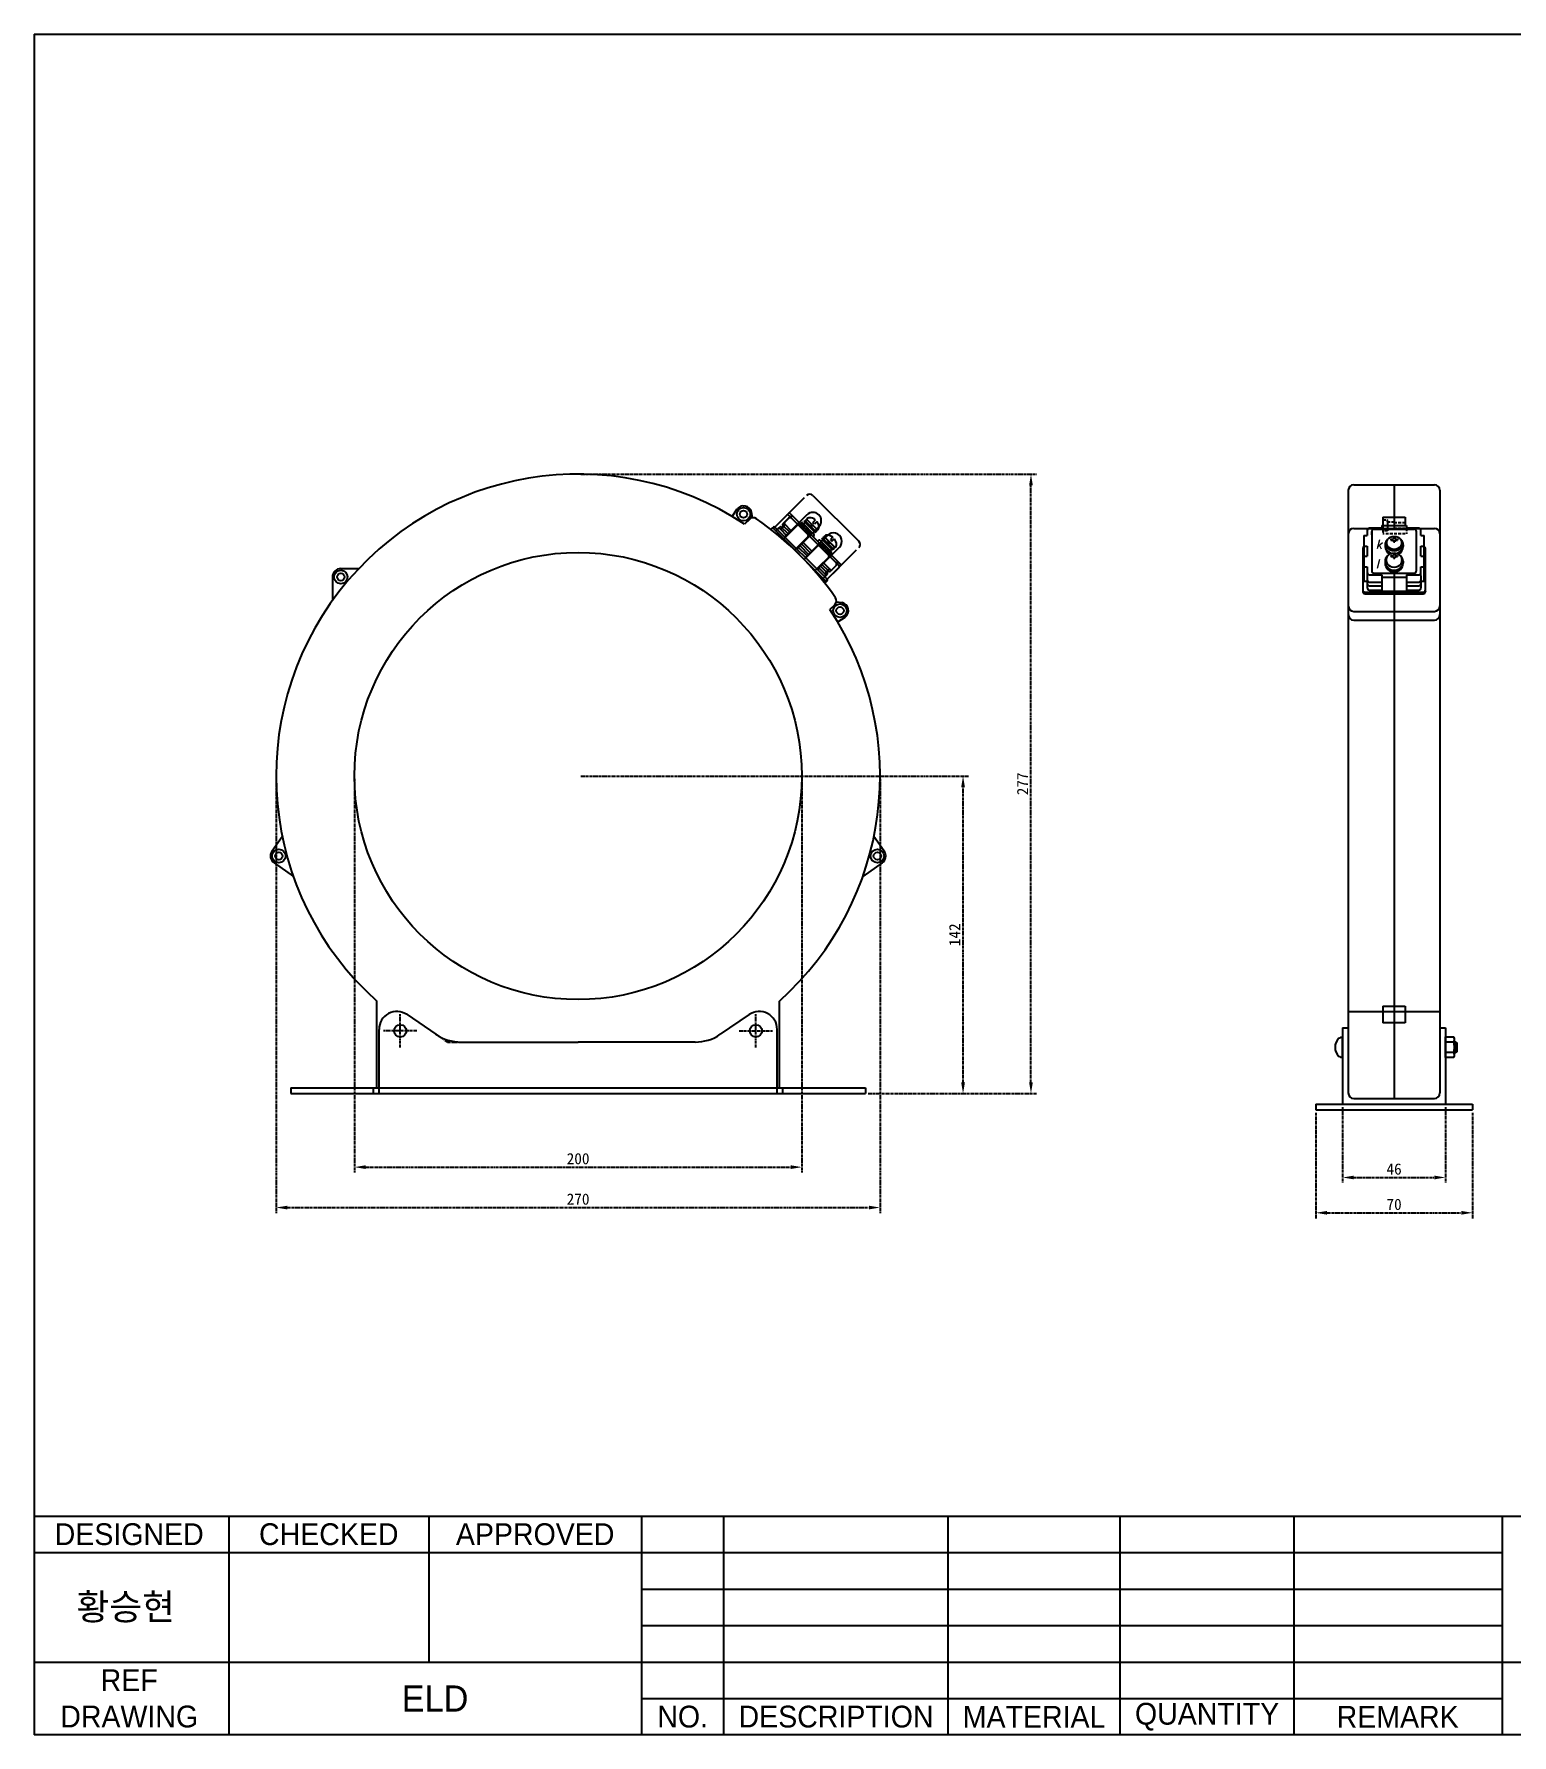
# Model space of a CAD drawing. Header units: millimetres. Extents: x 1678 to 2787, y 547 to 1308.
# Drawn here: x 1678 to 2339, y 547 to 1308 of the extents above; entities that cross this region are included whole.
import ezdxf

# ---------------------------------------------------------------- set-up
doc = ezdxf.new("R2010")
doc.units = ezdxf.units.MM
for name, pattern in [('CENTER', [2, 1.25, -0.25, 0.25, -0.25]), ('HIDDEN', [0.375, 0.25, -0.125]), ('HIDDEN2', [4.7625, 3.175, -1.5875]), ('HIDDENX2', [0.75, 0.5, -0.25]), ('PHANTOM', [2.5, 1.25, -0.25, 0.25, -0.25, 0.25, -0.25])]:
    doc.linetypes.add(name, pattern=pattern)
for name, color, linetype in [('case', 7, 'Continuous'), ('LAYER1', 4, 'Continuous'), ('RD', 1, 'Continuous'), ('가는실선', 7, 'Continuous'), ('단자cover', 5, 'Continuous'), ('단자판', 1, 'Continuous')]:
    doc.layers.add(name, color=color, linetype=linetype)
doc.styles.add('H', font='Dotum.ttf')
doc.styles.add('M', font='Gulim.ttf', dxfattribs={"height": 3})
doc.dimstyles.new('ISO-25', dxfattribs={"dimtxt": 2.5, "dimasz": 2.5, "dimexe": 1.25, "dimexo": 0.625, "dimtad": 1, "dimtxsty": 'Standard', "dimcen": 2.5, "dimadec": 0, "dimazin": 0, "dimtfac": 1, "dimtmove": 0, "dimatfit": 3, "dimfxl": 0, "dimarcsym": 0})

# ---------------------------------------------------------------- blocks, each defined once
blk = doc.blocks.new('*D227')
at = {"color": 0, "linetype": 'CENTER', "lineweight": -2}
for p, q in [((1821.08, 974.62), (1821.08, 798.45)), ((2021.08, 974.62), (2021.08, 798.45)), ((1826.08, 800.95), (2016.08, 800.95))]:
    blk.add_line(p, q, dxfattribs=at)
at = {"color": 0, "linetype": 'CENTER'}
for points in [[(1826.08, 801.78), (1826.08, 800.11), (1821.08, 800.95)], [(2016.08, 801.78), (2016.08, 800.11), (2021.08, 800.95)]]:
    blk.add_solid(points, dxfattribs=at)
at = {"layer": 'Defpoints', "color": 0, "linetype": 'CENTER'}
for p in [(1821.08, 975.87), (2021.08, 975.87), (2021.08, 800.95)]:
    blk.add_point(p, dxfattribs=at)
at = {"color": 0, "linetype": 'CENTER', "insert": (1921.08, 804.7), "char_height": 5, "attachment_point": 5}
blk.add_mtext('200', dxfattribs=at)
blk = doc.blocks.new('*D228')
at = {"color": 0, "linetype": 'CENTER', "lineweight": -2}
for p, q in [((1786.08, 974.62), (1786.08, 780.37)), ((2056.08, 974.62), (2056.08, 780.37)), ((1791.08, 782.87), (2051.08, 782.87))]:
    blk.add_line(p, q, dxfattribs=at)
at = {"color": 0, "linetype": 'CENTER'}
for points in [[(1791.08, 783.7), (1791.08, 782.03), (1786.08, 782.87)], [(2051.08, 783.7), (2051.08, 782.03), (2056.08, 782.87)]]:
    blk.add_solid(points, dxfattribs=at)
at = {"layer": 'Defpoints', "color": 0, "linetype": 'CENTER'}
for p in [(1786.08, 975.87), (2056.08, 975.87), (2056.08, 782.87)]:
    blk.add_point(p, dxfattribs=at)
at = {"color": 0, "linetype": 'CENTER', "insert": (1921.08, 786.62), "char_height": 5, "attachment_point": 5}
blk.add_mtext('270', dxfattribs=at)
blk = doc.blocks.new('*D229')
at = {"color": 0, "linetype": 'CENTER', "lineweight": -2}
for p, q in [((2250.9, 825.29), (2250.9, 778.02)), ((2320.9, 825.29), (2320.9, 778.02)), ((2255.9, 780.52), (2315.9, 780.52))]:
    blk.add_line(p, q, dxfattribs=at)
at = {"color": 0, "linetype": 'CENTER'}
for points in [[(2255.9, 781.36), (2255.9, 779.69), (2250.9, 780.52)], [(2315.9, 781.36), (2315.9, 779.69), (2320.9, 780.52)]]:
    blk.add_solid(points, dxfattribs=at)
at = {"layer": 'Defpoints', "color": 0, "linetype": 'CENTER'}
for p in [(2250.9, 826.54), (2320.9, 826.54), (2320.9, 780.52)]:
    blk.add_point(p, dxfattribs=at)
at = {"color": 0, "linetype": 'CENTER', "insert": (2285.9, 784.27), "char_height": 5, "attachment_point": 5}
blk.add_mtext('70', dxfattribs=at)
blk = doc.blocks.new('*D230')
at = {"color": 0, "linetype": 'CENTER', "lineweight": -2}
for p, q in [((2262.9, 827.79), (2262.9, 793.82)), ((2308.9, 827.79), (2308.9, 793.82)), ((2267.9, 796.32), (2303.9, 796.32))]:
    blk.add_line(p, q, dxfattribs=at)
at = {"color": 0, "linetype": 'CENTER'}
for points in [[(2267.9, 797.15), (2267.9, 795.48), (2262.9, 796.32)], [(2303.9, 797.15), (2303.9, 795.48), (2308.9, 796.32)]]:
    blk.add_solid(points, dxfattribs=at)
at = {"layer": 'Defpoints', "color": 0, "linetype": 'CENTER'}
for p in [(2262.9, 829.04), (2308.9, 829.04), (2308.9, 796.32)]:
    blk.add_point(p, dxfattribs=at)
at = {"color": 0, "linetype": 'CENTER', "insert": (2285.9, 800.07), "char_height": 5, "attachment_point": 5}
blk.add_mtext('46', dxfattribs=at)
blk = doc.blocks.new('*D231')
at = {"color": 0, "linetype": 'CENTER', "lineweight": -2}
for p, q in [((1922.33, 975.87), (2095.69, 975.87)), ((2093.19, 838.87), (2093.19, 970.87)), ((2050.83, 833.87), (2095.69, 833.87))]:
    blk.add_line(p, q, dxfattribs=at)
at = {"color": 0, "linetype": 'CENTER'}
for points in [[(2092.36, 970.87), (2094.03, 970.87), (2093.19, 975.87)], [(2092.36, 838.87), (2094.03, 838.87), (2093.19, 833.87)]]:
    blk.add_solid(points, dxfattribs=at)
at = {"layer": 'Defpoints', "color": 0, "linetype": 'CENTER'}
for p in [(1921.08, 975.87), (2093.19, 975.87), (2049.58, 833.87)]:
    blk.add_point(p, dxfattribs=at)
at = {"color": 0, "linetype": 'CENTER', "insert": (2089.44, 904.87), "char_height": 5, "attachment_point": 5, "rotation": 90}
blk.add_mtext('142', dxfattribs=at)
blk = doc.blocks.new('*D232')
at = {"color": 0, "linetype": 'CENTER', "lineweight": -2}
for p, q in [((1922.33, 1110.87), (2126.05, 1110.87)), ((2123.55, 838.87), (2123.55, 1105.87)), ((2050.83, 833.87), (2126.05, 833.87))]:
    blk.add_line(p, q, dxfattribs=at)
at = {"color": 0, "linetype": 'CENTER'}
for points in [[(2122.72, 1105.87), (2124.39, 1105.87), (2123.55, 1110.87)], [(2122.72, 838.87), (2124.39, 838.87), (2123.55, 833.87)]]:
    blk.add_solid(points, dxfattribs=at)
at = {"layer": 'Defpoints', "color": 0, "linetype": 'CENTER'}
for p in [(1921.08, 1110.87), (2123.55, 1110.87), (2049.58, 833.87)]:
    blk.add_point(p, dxfattribs=at)
at = {"color": 0, "linetype": 'CENTER', "insert": (2119.8, 972.37), "char_height": 5, "attachment_point": 5, "rotation": 90}
blk.add_mtext('277', dxfattribs=at)

msp = doc.modelspace()

# ---------------------------------------------------------------- linework, layer by layer
for p, q in [((2265.405, 1103.652), (2265.405, 834.152)), ((2267.905, 1106.152), (2303.905, 1106.152)), ((2285.905, 1106.152), (2285.905, 1086.25)), ((2306.405, 1103.652), (2306.405, 834.152)), ((2015.125, 1092.542), (2037.752, 1069.915)), ((2280.405, 1087.971), (2280.405, 1086.704)), ((2280.405, 1087.971), (2291.405, 1087.971)), ((2280.905, 1091.721), (2290.905, 1091.721)), ((2280.905, 1091.721), (2280.905, 1087.971)), ((2280.905, 1091.721), (2280.905, 1087.971)), ((2290.905, 1091.721), (2290.905, 1087.971)), ((2290.905, 1091.721), (2290.905, 1087.971)), ((2291.405, 1087.971), (2291.405, 1086.704)), ((2267.905, 1086.648), (2303.905, 1086.648)), ((2272.405, 1083.375), (2273.905, 1083.375)), ((2273.905, 1085.704), (2273.905, 1083.375)), ((2280.405, 1086.704), (2274.905, 1086.704)), ((2275.905, 1083.772), (2275.905, 1085.25)), ((2275.905, 1085.25), (2275.905, 1067.666)), ((2276.905, 1086.25), (2294.905, 1086.25)), ((2296.905, 1086.704), (2291.405, 1086.704)), ((2295.905, 1083.772), (2295.905, 1085.25)), ((2295.905, 1067.666), (2295.905, 1083.772)), ((2297.905, 1083.375), (2297.905, 1085.704)), ((2297.905, 1083.375), (2299.405, 1083.375)), ((2272.405, 1078.633), (2273.905, 1078.633)), ((2272.405, 1074.183), (2273.905, 1074.183)), ((2272.905, 1078.633), (2273.905, 1078.633)), ((2273.905, 1078.633), (2273.905, 1074.183)), ((2297.905, 1078.633), (2298.905, 1078.633)), ((2297.905, 1074.183), (2297.905, 1078.633)), ((2297.905, 1078.633), (2299.405, 1078.633)), ((2297.905, 1074.183), (2299.405, 1074.183)), ((1814.983, 1068.645), (1823.011, 1068.645)), ((2272.405, 1069.44), (2273.905, 1069.44)), ((2273.905, 1069.44), (2273.905, 1066.905)), ((2273.905, 1066.905), (2273.905, 1063.076)), ((2274.905, 1065.905), (2280.405, 1065.905)), ((2280.405, 1065.905), (2280.405, 1058.506)), ((2285.905, 1066.666), (2285.905, 831.652)), ((2291.405, 1065.905), (2296.905, 1065.905)), ((2291.405, 1065.905), (2291.405, 1058.506)), ((2297.905, 1065.434), (2297.905, 1069.44)), ((2297.905, 1069.44), (2299.405, 1069.44)), ((2297.905, 1065.434), (2297.905, 1064.675)), ((1811.233, 1064.895), (1811.233, 1054.346)), ((2271.905, 1058.389), (2271.905, 1058.192)), ((2272.405, 1063.076), (2273.905, 1063.076)), ((2272.905, 1058.127), (2298.905, 1058.127)), ((2273.905, 1063.076), (2273.905, 1062.318)), ((2273.905, 1062.318), (2273.905, 1061.084)), ((2273.905, 1061.084), (2273.905, 1060.068)), ((2274.905, 1062.576), (2280.405, 1062.576)), ((2274.905, 1060.955), (2280.405, 1060.955)), ((2280.405, 1064.844), (2291.405, 1064.844)), ((2280.405, 1058.506), (2291.405, 1058.506)), ((2291.405, 1062.576), (2296.905, 1062.576)), ((2291.405, 1060.955), (2296.905, 1060.955)), ((2297.905, 1064.675), (2297.905, 1062.318)), ((2297.905, 1063.076), (2299.405, 1063.076)), ((2297.905, 1062.318), (2297.905, 1061.084)), ((2297.905, 1061.084), (2297.905, 1060.068)), ((2299.905, 1058.389), (2299.905, 1058.192)), ((2267.905, 1049.5), (2303.905, 1049.5)), ((2267.905, 1045.591), (2303.905, 1045.591)), ((1784.212, 942.248), (1788.817, 948.824)), ((2057.948, 942.248), (2053.343, 948.824)), ((1785.133, 937.026), (1793.774, 930.975)), ((2057.027, 937.026), (2048.385, 930.975)), ((1831.08, 836.369), (1831.08, 875.246)), ((2011.08, 836.369), (2011.08, 875.246)), ((2265.405, 870.529), (2280.905, 870.529)), ((2290.905, 870.529), (2306.405, 870.529)), ((1792.58, 836.369), (1792.58, 833.869)), ((1792.58, 836.369), (1832.08, 836.369)), ((1792.58, 833.869), (2049.58, 833.869)), ((1831.08, 836.369), (2011.08, 836.369)), ((2010.08, 836.369), (2049.58, 836.369)), ((2049.58, 836.369), (2049.58, 833.869)), ((2267.905, 831.652), (2303.905, 831.652)), ((1677.835, 644.875), (2786.922, 644.875)), ((1677.835, 644.875), (2777.64, 644.875)), ((1764.871, 644.875), (1764.871, 546.979)), ((1854.34, 644.875), (1854.34, 579.611)), ((1949.427, 644.875), (1949.427, 579.611)), ((1949.427, 644.875), (1949.427, 628.559)), ((1986.248, 546.979), (1986.248, 644.875)), ((2086.546, 546.979), (2086.546, 644.875)), ((2163.394, 546.979), (2163.394, 644.875)), ((2241.188, 546.979), (2241.188, 644.875)), ((2334.216, 644.875), (2334.216, 546.979)), ((2334.216, 644.875), (2334.216, 612.243)), ((1677.835, 628.559), (2334.216, 628.559)), ((1949.427, 612.243), (2334.216, 612.243)), ((1949.427, 595.927), (2334.216, 595.927)), ((1677.835, 579.611), (2786.922, 579.611)), ((1677.835, 579.611), (2777.64, 579.611)), ((1949.427, 579.611), (1949.427, 546.979)), ((1949.427, 563.295), (2334.216, 563.295))]:
    msp.add_line(p, q)
at = {"ltscale": 5}
for p, q in [((1989.976, 1091.966), (1992.126, 1095.323)), ((1999.056, 1091.337), (1998.668, 1093.928)), ((2036.548, 1053.846), (2039.139, 1053.457)), ((2037.176, 1044.765), (2040.533, 1046.916)), ((2280.905, 870.529), (2290.905, 870.529))]:
    msp.add_line(p, q, dxfattribs=at)
at = {"linetype": 'Continuous'}
for p, q in [((1997.659, 1090.633), (1995.519, 1088.492)), ((2014.418, 1092.542), (2008.408, 1086.532)), ((2015.125, 1091.128), (2012.65, 1088.653)), ((2012.65, 1087.946), (2015.832, 1084.764)), ((2023.964, 1083.703), (2019.721, 1087.946)), ((2007.7, 1086.532), (2007.321, 1086.153)), ((2011.236, 1086.532), (2014.418, 1083.35)), ((2026.439, 1081.228), (2036.338, 1071.329)), ((2272.405, 1083.375), (2272.405, 1063.076)), ((2299.405, 1063.076), (2299.405, 1083.375)), ((2019.368, 1078.4), (2023.61, 1074.157)), ((2020.782, 1079.814), (2025.025, 1075.571)), ((2028.914, 1078.753), (2033.156, 1074.511)), ((2271.905, 1077.633), (2271.905, 1058.389)), ((2299.905, 1058.389), (2299.905, 1077.633)), ((2028.56, 1069.207), (2031.742, 1066.025)), ((2029.974, 1070.622), (2033.156, 1067.44)), ((2037.752, 1069.207), (2031.742, 1063.197)), ((2036.338, 1069.915), (2033.863, 1067.44)), ((2276.905, 1066.666), (2294.905, 1066.666)), ((2031.742, 1062.49), (2031.363, 1062.111)), ((2274.905, 1059.068), (2280.405, 1059.068)), ((2291.405, 1059.068), (2296.905, 1059.068)), ((2035.843, 1052.449), (2033.702, 1050.308)), ((2272.905, 1057.394), (2298.905, 1057.394)), ((1844.587, 869.172), (1857.533, 860.345)), ((1997.573, 869.172), (1984.627, 860.345)), ((1832.08, 833.869), (1832.08, 862.562)), ((2010.08, 833.869), (2010.08, 862.562)), ((1868.8, 856.869), (1921.08, 856.869)), ((1973.36, 856.869), (1921.08, 856.869)), ((1829.58, 833.869), (1829.58, 836.369)), ((2012.58, 833.869), (2012.58, 836.369))]:
    msp.add_line(p, q, dxfattribs=at)
at = {"color": 7, "linetype": 'Continuous'}
for p, q in [((2015.12, 1093.219), (2009.109, 1087.209)), ((2015.827, 1091.805), (2013.352, 1089.33)), ((2016.534, 1085.441), (2013.352, 1088.623)), ((2008.39, 1087.221), (2007.809, 1086.64)), ((2015.12, 1084.027), (2011.938, 1087.209)), ((2020.069, 1079.077), (2024.312, 1074.834)), ((2029.262, 1069.885), (2032.444, 1066.703)), ((2030.676, 1071.299), (2033.858, 1068.117)), ((2038.454, 1069.885), (2032.444, 1063.874)), ((2037.04, 1070.592), (2034.565, 1068.117)), ((2032.432, 1063.179), (2031.851, 1062.598))]:
    msp.add_line(p, q, dxfattribs=at)
at = {"color": 7}
for p, q in [((2023.421, 1092.693), (2013.877, 1083.149)), ((2015.827, 1093.219), (2024.666, 1084.38)), ((2020.281, 1088.764), (2020.423, 1088.623)), ((2020.918, 1089.118), (2020.423, 1088.623)), ((2021.342, 1089.118), (2021.837, 1088.623)), ((2022.544, 1089.33), (2021.837, 1088.623)), ((2021.837, 1088.623), (2026.08, 1084.38)), ((2022.226, 1089.648), (2022.58, 1090.002)), ((2027.105, 1084.769), (2022.226, 1089.648)), ((2022.58, 1090.002), (2027.459, 1085.123)), ((2022.933, 1090.355), (2022.933, 1090.355)), ((2023.251, 1090.744), (2028.201, 1085.795)), ((2025.255, 1088.741), (2025.255, 1087.327)), ((2025.491, 1088.505), (2025.491, 1087.091)), ((2026.08, 1089.33), (2027.19, 1090.44)), ((2026.787, 1088.623), (2026.08, 1089.33)), ((2027.897, 1089.733), (2026.787, 1088.623)), ((2028.724, 1087.39), (2019.18, 1077.845)), ((2021.484, 1080.491), (2025.726, 1076.249)), ((2032.61, 1083.498), (2023.081, 1073.945)), ((2024.666, 1084.38), (2027.14, 1081.906)), ((2026.787, 1085.087), (2026.08, 1084.38)), ((2026.08, 1084.38), (2026.575, 1083.885)), ((2026.575, 1083.461), (2026.08, 1082.966)), ((2027.105, 1084.769), (2027.459, 1085.123)), ((2027.14, 1081.906), (2038.454, 1070.592)), ((2027.812, 1085.476), (2027.812, 1085.476)), ((2028.696, 1081.34), (2028.201, 1080.845)), ((2029.615, 1080.845), (2029.12, 1081.34)), ((2030.322, 1081.552), (2029.615, 1080.845)), ((2029.615, 1080.845), (2033.858, 1076.602)), ((2030.004, 1081.87), (2030.358, 1082.224)), ((2030.004, 1081.87), (2034.883, 1076.991)), ((2035.237, 1077.345), (2030.358, 1082.224)), ((2030.711, 1082.577), (2030.711, 1082.577)), ((2030.711, 1081.87), (2034.883, 1077.698)), ((2035.979, 1078.016), (2031.03, 1082.966)), ((2035.59, 1078.405), (2031.418, 1082.577)), ((2034.968, 1082.662), (2033.858, 1081.552)), ((2033.858, 1081.552), (2034.565, 1080.845)), ((2034.565, 1080.845), (2035.675, 1081.955)), ((2282.437, 1080.333), (2282.437, 1079.403)), ((2284.437, 1081.823), (2285.637, 1081.823)), ((2284.437, 1081.823), (2284.437, 1081.423)), ((2284.437, 1081.423), (2285.637, 1081.423)), ((2285.637, 1082.623), (2286.237, 1082.623)), ((2285.637, 1082.623), (2285.637, 1081.823)), ((2285.637, 1081.423), (2285.637, 1080.623)), ((2285.637, 1080.623), (2286.237, 1080.623)), ((2286.237, 1082.623), (2286.237, 1081.823)), ((2286.237, 1081.823), (2287.437, 1081.823)), ((2286.237, 1081.423), (2286.237, 1080.623)), ((2286.237, 1081.423), (2287.437, 1081.423)), ((2287.437, 1081.823), (2287.437, 1081.423)), ((2289.437, 1080.333), (2289.437, 1079.359)), ((2028.908, 1079.431), (2022.898, 1073.42)), ((2037.92, 1078.2), (2028.383, 1068.641)), ((2033.74, 1080.256), (2032.326, 1080.256)), ((2033.976, 1080.02), (2032.562, 1080.02)), ((2034.565, 1077.309), (2033.858, 1076.602)), ((2034.353, 1076.107), (2033.858, 1076.602)), ((2034.353, 1075.683), (2033.858, 1075.188)), ((2033.999, 1075.047), (2033.858, 1075.188)), ((2034.883, 1076.991), (2035.237, 1077.345)), ((2035.59, 1077.698), (2035.59, 1077.698)), ((2281.937, 1079.266), (2281.937, 1078.489)), ((2282.405, 1072.829), (2282.405, 1071.899)), ((2284.405, 1074.466), (2285.605, 1074.466)), ((2284.405, 1074.466), (2284.405, 1074.066)), ((2284.405, 1074.066), (2285.605, 1074.066)), ((2285.605, 1075.266), (2286.205, 1075.266)), ((2285.605, 1075.266), (2285.605, 1074.466)), ((2285.605, 1074.066), (2285.605, 1073.266)), ((2285.605, 1073.266), (2286.205, 1073.266)), ((2286.205, 1075.266), (2286.205, 1074.466)), ((2286.205, 1074.466), (2287.405, 1074.466)), ((2286.205, 1074.066), (2287.405, 1074.066)), ((2286.205, 1074.066), (2286.205, 1073.266)), ((2287.405, 1074.466), (2287.405, 1074.066)), ((2289.405, 1072.976), (2289.405, 1072.001)), ((2289.937, 1079.266), (2289.937, 1078.489)), ((2281.905, 1071.762), (2281.905, 1070.985)), ((2289.905, 1071.908), (2289.905, 1071.132)), ((2265.405, 870.529), (2280.905, 870.529)), ((2280.905, 873.005), (2290.905, 873.005)), ((2280.905, 873.005), (2280.905, 865.505)), ((2290.905, 873.005), (2290.905, 865.505)), ((2290.905, 870.529), (2306.405, 870.529)), ((2262.905, 863.229), (2262.905, 829.037)), ((2262.905, 863.229), (2265.405, 863.229)), ((2290.905, 865.505), (2280.905, 865.505)), ((2306.405, 863.229), (2308.905, 863.229)), ((2308.905, 863.229), (2308.905, 829.037)), ((2262.905, 850.037), (2262.905, 859.037)), ((2308.905, 849.918), (2308.905, 859.156)), ((2308.905, 859.156), (2312.547, 859.156)), ((2312.547, 856.846), (2308.905, 856.846)), ((2312.547, 852.227), (2308.905, 852.227)), ((2312.905, 858.537), (2312.547, 859.156)), ((2312.905, 850.537), (2312.905, 858.537)), ((2312.905, 857.037), (2313.472, 857.037)), ((2313.472, 857.037), (2313.472, 852.037)), ((2313.472, 857.037), (2313.905, 856.604)), ((2313.905, 852.47), (2313.472, 852.037)), ((2313.905, 856.604), (2313.905, 852.47)), ((2312.547, 849.918), (2308.905, 849.918)), ((2312.547, 849.918), (2312.905, 850.537)), ((2313.472, 852.037), (2312.905, 852.037)), ((2250.905, 829.037), (2320.905, 829.037)), ((2250.905, 829.037), (2250.905, 826.537)), ((2250.905, 826.537), (2320.905, 826.537)), ((2267.905, 829.037), (2303.905, 829.037)), ((2320.905, 829.037), (2320.905, 826.537))]:
    msp.add_line(p, q, dxfattribs=at)
at = {"color": 3, "linetype": 'HIDDEN', "ltscale": 5}
for p, q in [((2280.905, 1090.471), (2282.905, 1090.471)), ((2280.905, 1087.971), (2280.905, 1084.321)), ((2282.905, 1089.621), (2282.905, 1090.471)), ((2282.905, 1089.621), (2282.905, 1086.321)), ((2282.905, 1089.621), (2285.905, 1089.621)), ((2285.905, 1089.221), (2290.905, 1089.221)), ((2282.905, 1085.471), (2280.905, 1085.471)), ((2290.905, 1084.221), (2280.905, 1084.221)), ((2282.905, 1086.321), (2285.905, 1086.321)), ((2282.905, 1086.321), (2282.905, 1085.471)), ((2285.905, 1086.721), (2290.905, 1086.721)), ((2291.405, 1086.704), (2291.405, 1084.227))]:
    msp.add_line(p, q, dxfattribs=at)
at = {"color": 1, "linetype": 'CENTER'}
for p, q in [((1841.58, 854.407), (1841.58, 869.332)), ((1841.58, 854.407), (1841.58, 869.332)), ((2000.58, 854.407), (2000.58, 869.332)), ((2000.58, 854.407), (2000.58, 869.332)), ((1849.042, 861.869), (1834.118, 861.869)), ((1849.042, 861.869), (1834.118, 861.869)), ((1993.118, 861.869), (2008.042, 861.869)), ((1993.118, 861.869), (2008.042, 861.869))]:
    msp.add_line(p, q, dxfattribs=at)
at = {"color": 6, "linetype": 'PHANTOM'}
for q in [(1857.533, 860.345), (1868.8, 856.869)]:
    msp.add_line((1862.63, 856.869), q, dxfattribs=at)
at = {"color": 3, "linetype": 'HIDDENX2'}
msp.add_line((1832.08, 836.369), (2010.08, 836.369), dxfattribs=at)
at = {"ltscale": 5}
for centre in [(1995.043, 1092.966), (1814.983, 1064.895), (2038.177, 1049.833), (1787.284, 940.097), (2054.876, 940.097)]:
    msp.add_circle(centre, 3, dxfattribs=at)
for centre, radius in [((1995.043, 1092.966), 1.65), ((1921.08, 975.869), 100), ((1814.983, 1064.895), 1.65), ((2038.177, 1049.833), 1.65), ((1787.284, 940.097), 1.65), ((2054.876, 940.097), 1.65)]:
    msp.add_circle(centre, radius)
at = {"linetype": 'Continuous'}
for centre in [(1841.58, 861.869), (1841.58, 861.869), (2000.58, 861.869), (2000.58, 861.869)]:
    msp.add_circle(centre, 2.75, dxfattribs=at)
for centre, radius, start, end in [((1921.08, 975.869), 135, 56.536959, 228.189685), ((2267.905, 1103.652), 2.5, 90, 180), ((2303.905, 1103.652), 2.5, 0, 90), ((1995.043, 1092.966), 3.75, 14.862889, 141.062532), ((1999.427, 1088.865), 2.5, 55.263874, 135), ((1921.08, 975.869), 140, 34.736126, 55.263874), ((2019.368, 1087.592), 0.5, 45, 135), ((2023.61, 1083.35), 0.5, 315, 45), ((2267.905, 1084.148), 2.5, 90, 180), ((2274.905, 1085.704), 1, 90, 180), ((2276.905, 1085.25), 1, 90, 180), ((2294.905, 1085.25), 1, 0, 90), ((2296.905, 1085.704), 1, 0, 90), ((2303.905, 1084.148), 2.5, 0, 90), ((2028.56, 1078.4), 0.5, 45, 135), ((2032.803, 1074.157), 0.5, 315, 45), ((2272.905, 1077.633), 1, 120, 180), ((2298.905, 1077.633), 1, 0, 60), ((1814.983, 1064.895), 3.75, 90, 180), ((2274.905, 1066.905), 1, 180, 270), ((2296.905, 1066.905), 1, 270, 0), ((2272.905, 1059.127), 1, 180, 270), ((2272.905, 1058.394), 1, 180, 270), ((2274.905, 1063.576), 1, 180, 270), ((2274.905, 1061.955), 1, 180, 270), ((2274.905, 1060.068), 1, 180, 270), ((2296.905, 1063.576), 1, 270, 0), ((2296.905, 1061.955), 1, 270, 0), ((2296.905, 1060.068), 1, 270, 0), ((2298.905, 1059.127), 1, 270, 0), ((2298.905, 1058.394), 1, 270, 0), ((1921.08, 975.869), 135, 311.810315, 33.463041), ((2034.075, 1054.217), 2.5, 315, 34.736126), ((2038.177, 1049.833), 3.75, 308.937468, 75.137111), ((2267.905, 1052), 2.5, 180, 270), ((2303.905, 1052), 2.5, 270, 0), ((2267.905, 1048.091), 2.5, 180, 270), ((2303.905, 1048.091), 2.5, 270, 0), ((1787.284, 940.097), 3.75, 145, 235), ((2054.876, 940.097), 3.75, 305, 35), ((2267.905, 834.152), 2.5, 180, 270), ((2303.905, 834.152), 2.5, 270, 0)]:
    msp.add_arc(centre, radius, start, end)
for centre, radius, start, end in [((2014.772, 1092.188), 0.5, 45, 135), ((2015.832, 1090.421), 1, 45, 135), ((2008.054, 1086.178), 0.5, 45, 135), ((2035.631, 1070.622), 1, 315, 45), ((2037.399, 1069.561), 0.5, 315, 45), ((2276.905, 1067.666), 1, 180, 270), ((2294.905, 1067.666), 1, 270, 0), ((2031.389, 1062.843), 0.5, 315, 45), ((1840.08, 862.562), 8, 55.713123, 180), ((2002.08, 862.562), 8, 0, 124.286877), ((1868.8, 876.869), 20, 235.713123, 270), ((1973.36, 876.869), 20, 270, 304.286877)]:
    msp.add_arc(centre, radius, start, end, dxfattribs=at)
at = {"color": 7, "linetype": 'Continuous'}
for centre, radius, start, end in [((2015.473, 1092.866), 0.5, 45, 135), ((2016.534, 1091.098), 1, 45, 135), ((2008.743, 1086.867), 0.5, 45, 135), ((2036.333, 1071.299), 1, 315, 45), ((2038.101, 1070.238), 0.5, 315, 45), ((2032.078, 1063.533), 0.5, 315, 45)]:
    msp.add_arc(centre, radius, start, end, dxfattribs=at)
at = {"color": 7}
for centre, radius, start, end in [((2020.069, 1088.269), 0.5, 45, 135), ((2021.13, 1088.906), 0.3, 45, 135), ((2023.287, 1090.002), 0.5, 135, 225), ((2023.287, 1090.002), 0.5, 45, 135), ((2024.878, 1089.118), 2.3, 98.130102, 135), ((2026.073, 1090.041), 3.75, 315, 135), ((2024.524, 1087.195), 4.2, 50.598331, 89.613099), ((2024.652, 1087.067), 4.2, 0.386901, 39.401669), ((2013.523, 1083.502), 0.5, 225, 315), ((2024.312, 1084.027), 0.5, 315, 45), ((2026.363, 1083.673), 0.3, 315, 45), ((2027.459, 1085.83), 0.5, 225, 315), ((2027.459, 1085.83), 0.5, 315, 45), ((2026.575, 1087.421), 2.3, 315, 351.869898), ((2028.908, 1081.128), 0.3, 45, 135), ((2031.065, 1082.224), 0.5, 135, 225), ((2031.065, 1082.224), 0.5, 45, 135), ((2032.656, 1081.34), 2.3, 98.130102, 135), ((2032.302, 1079.417), 4.2, 50.598331, 89.613099), ((2035.276, 1080.86), 3.75, 314.833731, 135.301083), ((2032.43, 1079.289), 4.2, 0.386901, 39.401669), ((2284.933, 1079.418), 3, 132.404963, 182.897814), ((2286.941, 1079.418), 3, 357.102186, 47.595037), ((2019.533, 1077.492), 0.5, 135, 225), ((2022.727, 1074.298), 0.5, 225, 315.067407), ((2029.262, 1079.077), 0.5, 45, 135), ((2033.504, 1074.834), 0.5, 315, 45), ((2034.141, 1075.895), 0.3, 315, 45), ((2035.237, 1078.052), 0.5, 225, 315), ((2035.237, 1078.052), 0.5, 315, 45), ((2034.353, 1079.643), 2.3, 315, 351.869898), ((2284.901, 1072.06), 3, 132.404963, 182.897814), ((2285.937, 1079.266), 4, 180, 253.461872), ((2285.937, 1078.489), 4, 180, 238.632924), ((2285.937, 1079.266), 4, 286.092725, 0), ((2285.937, 1078.489), 4, 300.855452, 0), ((2286.909, 1072.06), 3, 357.102186, 47.595037), ((2028.737, 1068.288), 0.5, 135.067407, 225), ((2285.905, 1071.908), 4, 180, 0), ((2285.905, 1071.132), 4, 180, 0), ((2265.058, 854.537), 5.553, 135.38759, 224.61241), ((2262.905, 856.037), 3, 90, 126.869898), ((2310.862, 858.001), 2.043, 325.591013, 34.408987), ((2304.905, 854.481), 8, 0.400194, 17.198596), ((2304.905, 854.593), 8, 342.801404, 359.599806), ((2310.862, 851.072), 2.043, 325.591013, 34.408987), ((2262.905, 853.037), 3, 233.130102, 270)]:
    msp.add_arc(centre, radius, start, end, dxfattribs=at)
for centre, ratio, start_param, end_param in [((2285.937, 1080.333), 0.7395024, 3.0582092, 6.3665688), ((2285.937, 1080.118), 0.8000408, 6.2061244, 9.5018388), ((2285.905, 1072.976), 0.7395024, 3.0582092, 6.3665688), ((2285.937, 1079.446), 0.8000408, 6.2061244, 9.5018388), ((2285.905, 1072.088), 0.8000408, 6.2061244, 9.5018388)]:
    msp.add_ellipse(centre, major_axis=(-3.5, 0), ratio=ratio, start_param=start_param, end_param=end_param, dxfattribs=at)
at = {"layer": 'case'}
for p, q in [((2013.004, 1081.935), (2019.014, 1087.946)), ((2008.408, 1086.532), (2031.742, 1063.197)), ((2009.468, 1085.471), (2010.529, 1086.532)), ((2023.964, 1082.996), (2020.782, 1079.814)), ((2020.782, 1079.814), (2017.865, 1076.897)), ((2028.207, 1078.753), (2022.196, 1072.743)), ((2033.156, 1073.804), (2027.146, 1067.793)), ((2030.681, 1064.258), (2031.742, 1065.318))]:
    msp.add_line(p, q, dxfattribs=at)
at = {"layer": 'case', "color": 7}
for p, q in [((2013.705, 1082.613), (2019.716, 1088.623)), ((2009.097, 1087.221), (2032.432, 1063.886)), ((2010.17, 1086.148), (2011.231, 1087.209)), ((2021.484, 1080.491), (2018.655, 1077.663)), ((2024.666, 1083.673), (2021.484, 1080.491)), ((2033.858, 1074.481), (2027.848, 1068.47)), ((2031.383, 1064.935), (2032.444, 1065.996))]:
    msp.add_line(p, q, dxfattribs=at)
at = {"layer": 'case'}
for centre, radius, start, end in [((2011.59, 1087.592), 1.118, 251.565051, 18.434949), ((2013.004, 1088.299), 0.5, 135, 225), ((2010.882, 1086.178), 0.5, 45, 135), ((2032.803, 1066.379), 1.118, 71.565051, 198.434949), ((2031.389, 1065.672), 0.5, 315, 45), ((2033.51, 1067.793), 0.5, 225, 315)]:
    msp.add_arc(centre, radius, start, end, dxfattribs=at)
at = {"layer": 'case', "color": 7}
for centre, radius, start, end in [((2012.291, 1088.269), 1.118, 251.565051, 18.434949), ((2013.705, 1088.977), 0.5, 135, 225), ((2011.584, 1086.855), 0.5, 45, 135), ((2033.504, 1067.056), 1.118, 71.565051, 198.434949), ((2032.09, 1066.349), 0.5, 315, 45), ((2034.211, 1068.47), 0.5, 225, 315)]:
    msp.add_arc(centre, radius, start, end, dxfattribs=at)
at = {"layer": 'LAYER1'}
for p, q in [((1677.835, 1307.734), (2786.922, 1307.734)), ((1677.835, 1307.734), (1677.835, 546.979)), ((1677.835, 1307.734), (1677.835, 546.979)), ((2786.922, 546.979), (1677.835, 546.979)), ((2777.64, 546.979), (1677.835, 546.979))]:
    msp.add_line(p, q, dxfattribs=at)
at = {"layer": 'RD', "color": 7}
for p, q in [((2313.905, 856.604), (2312.905, 856.604)), ((2313.905, 852.47), (2312.905, 852.47))]:
    msp.add_line(p, q, dxfattribs=at)
at = {"layer": '단자cover', "color": 7}
for p, q in [((2020.045, 1098.193), (2009.085, 1087.233)), ((2026.055, 1101.375), (2046.561, 1080.869)), ((2026.055, 1101.375), (2046.561, 1080.869)), ((2043.38, 1074.859), (2032.419, 1063.899))]:
    msp.add_line(p, q, dxfattribs=at)
at = {"layer": '단자cover', "color": 7, "linetype": 'HIDDEN2'}
for p, q in [((2020.045, 1098.193), (2023.227, 1101.375)), ((2043.38, 1074.859), (2046.561, 1078.041))]:
    msp.add_line(p, q, dxfattribs=at)
at = {"layer": '단자cover', "color": 7}
for centre, start, end in [((2024.641, 1099.961), 45, 135), ((2045.147, 1079.455), 315, 45)]:
    msp.add_arc(centre, 2, start, end, dxfattribs=at)
at = {"layer": '단자판', "linetype": 'Continuous'}
for p, q in [((2022.196, 1086.178), (2019.721, 1088.653)), ((2020.075, 1088.299), (2020.782, 1089.006)), ((2022.903, 1086.885), (2020.782, 1089.006)), ((2022.196, 1086.178), (2024.671, 1083.703)), ((2022.903, 1086.885), (2025.025, 1084.764)), ((2024.317, 1084.057), (2025.025, 1084.764)), ((2031.389, 1076.986), (2028.914, 1079.46)), ((2032.096, 1077.693), (2029.974, 1079.814)), ((2031.389, 1076.986), (2033.863, 1074.511)), ((2032.096, 1077.693), (2034.217, 1075.571)), ((2033.51, 1074.864), (2034.217, 1075.571))]:
    msp.add_line(p, q, dxfattribs=at)
for centre, start, end in [((2019.368, 1088.299), 45, 135), ((2024.317, 1083.35), 315, 45), ((2028.56, 1079.107), 45, 135), ((2033.51, 1074.157), 315, 45)]:
    msp.add_arc(centre, 0.5, start, end, dxfattribs=at)

# ---------------------------------------------------------------- texts
at = {"color": 7, "char_height": 4, "attachment_point": 1, "style": 'H'}
for s, insert, width in [('{\\Fscripts.shx;k}', (2277.578, 1081.515), 5.442), ('{\\Fscripts.shx;l}', (2277.638, 1072.703), 2.4563)]:
    msp.add_mtext(s, dxfattribs=dict(at, insert=insert, width=width))
at = {"layer": '가는실선', "style": 'M'}
for s, insert, char_height, width, attachment_point in [('DESIGNED', (1720.384, 636.717), 9.75, 88.998, 5), ('CHECKED', (1809.604, 636.717), 9.75, 89.466, 5), ('APPROVED', (1901.881, 636.717), 9.75, 95.082, 5), ('황승현', (1696.778, 610.18), 11.7, 59.397, 1), ('REF\\PDRAWING', (1720.384, 563.295), 9.75, 88.998, 5), ('ELD', (1857.145, 563.295), 11.7, 184.548, 5), ('NO.', (1967.835, 555.137), 9.75, 36.816, 5), ('DESCRIPTION', (2036.402, 555.137), 9.75, 100.308, 5), ('MATERIAL', (2124.961, 555.137), 9.75, 76.83, 5), ('QUANTITY', (2202.296, 555.137), 9.75, 77.805, 5), ('REMARK', (2287.506, 555.137), 9.75, 93.02808, 5)]:
    msp.add_mtext(s, dxfattribs=dict(at, insert=insert, char_height=char_height, width=width, attachment_point=attachment_point))

# ---------------------------------------------------------------- dimensions: what is measured, and where the dimension line sits
at = {"linetype": 'CENTER'}
for base, p2, picture, middle in [((2123.555, 1110.869), (1921.08, 1110.869), '*D232', (2119.805, 972.369)), ((2093.193, 975.869), (1921.08, 975.869), '*D231', (2089.443, 904.869))]:
    dim = msp.add_linear_dim(base=base, p1=(2049.58, 833.869), p2=p2, angle=90, dimstyle='ISO-25', override={"dimscale": 2}, dxfattribs=at)
    dim.commit()
    dim.dimension.update_dxf_attribs({"geometry": picture, "text_midpoint": middle})
for base, p1, p2, picture, middle in [((2056.08, 782.866), (1786.08, 975.869), (2056.08, 975.869), '*D228', (1921.08, 786.616)), ((2021.08, 800.946), (1821.08, 975.869), (2021.08, 975.869), '*D227', (1921.08, 804.696)), ((2320.905, 780.522), (2250.905, 826.537), (2320.905, 826.537), '*D229', (2285.905, 784.272)), ((2308.905, 796.317), (2262.905, 829.037), (2308.905, 829.037), '*D230', (2285.905, 800.067))]:
    dim = msp.add_linear_dim(base=base, p1=p1, p2=p2, dimstyle='ISO-25', override={"dimscale": 2}, dxfattribs=at)
    dim.commit()
    dim.dimension.update_dxf_attribs({"geometry": picture, "text_midpoint": middle})

doc.saveas('drawing.dxf')
